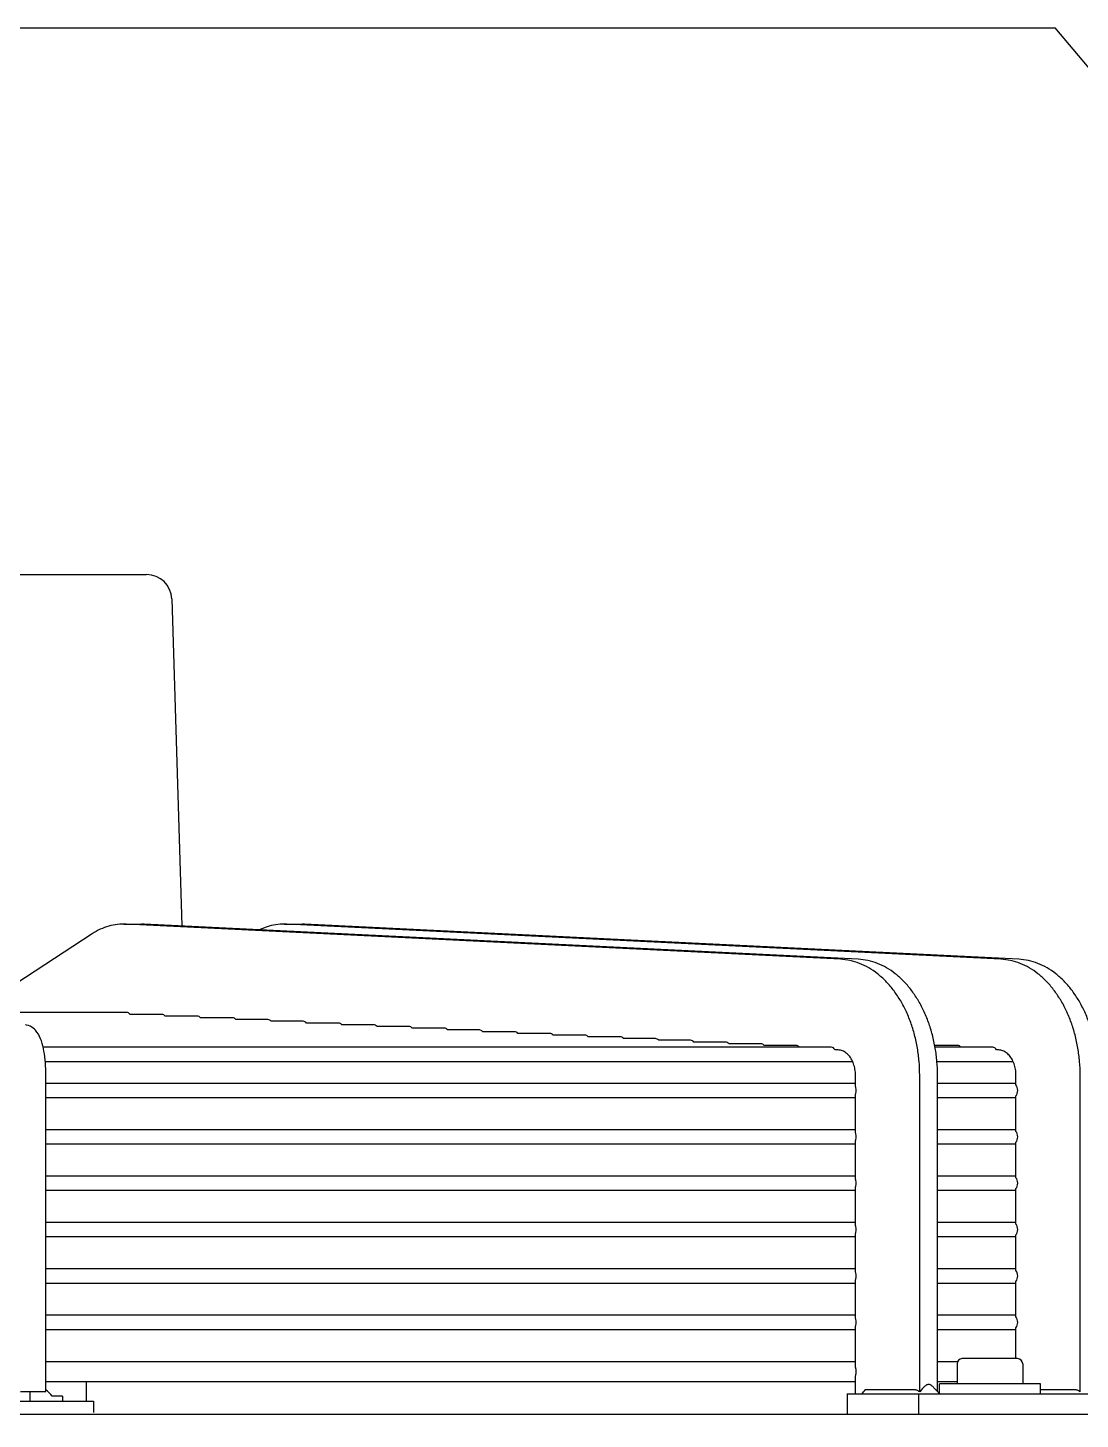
# Model space of a CAD drawing. Header units: millimetres. Extents: x 16200 to 32328, y 19251 to 29476.
# Drawn here: x 16600.42 to 16608.64, y 19603.98 to 19614.85 of the extents above; entities that cross this region are included whole.
import ezdxf

# ---------------------------------------------------------------- set-up
doc = ezdxf.new("R2010")
doc.units = ezdxf.units.MM
doc.header["$LTSCALE"] = 5
doc.layers.add('UNIT', color=6, linetype='Continuous')
doc.styles.add('SUBMITTAL', font='romans.shx', dxfattribs={"width": 0.75})
doc.dimstyles.new('SUBMITTAL', dxfattribs={"dimtxt": 0.09375, "dimasz": 0.09375, "dimexe": 0.03125, "dimexo": 0.0625, "dimgap": 0.0625, "dimtad": 0, "dimdec": 4, "dimzin": 4, "dimdsep": 46, "dimlunit": 4, "dimtxsty": 'SUBMITTAL', "dimcen": 0.09375, "dimclre": 6, "dimadec": 0, "dimazin": 0, "dimtfac": 1, "dimtdec": 0, "dimtofl": 0, "dimtmove": 0, "dimatfit": 3, "dimfxl": 0, "dimfrac": 2, "dimtolj": 1, "dimtzin": 4, "dimarcsym": 0})

msp = doc.modelspace()

# ---------------------------------------------------------------- linework, layer by layer
at = {"layer": 'UNIT'}
for p, q in [((16591.2697, 19610.5774), (16601.349, 19610.5774)), ((16601.5458, 19610.3866), (16601.6237, 19607.8341)), ((16600.9244, 19607.7721), (16599.9874, 19607.1581)), ((16601.1705, 19607.8489), (16601.3097, 19607.8489)), ((16606.7657, 19607.5739), (16601.1908, 19607.8485)), ((16606.9049, 19607.5739), (16601.33, 19607.8485)), ((16602.4233, 19607.8489), (16602.5625, 19607.8489)), ((16608.0184, 19607.5739), (16602.4436, 19607.8485)), ((16608.1576, 19607.5739), (16602.5828, 19607.8485)), ((16601.1936, 19607.1581), (16599.688, 19607.1581)), ((16601.4696, 19607.1434), (16601.2204, 19607.1434)), ((16601.7453, 19607.1299), (16601.4953, 19607.1299)), ((16602.021, 19607.1164), (16601.7711, 19607.1164)), ((16602.2964, 19607.1029), (16602.0467, 19607.1029)), ((16602.5718, 19607.0894), (16602.3221, 19607.0894)), ((16602.847, 19607.0759), (16602.5975, 19607.0759)), ((16603.1222, 19607.0624), (16602.8727, 19607.0624)), ((16603.3973, 19607.0489), (16603.1479, 19607.0489)), ((16603.6723, 19607.0354), (16603.4229, 19607.0354)), ((16603.9472, 19607.0219), (16603.6979, 19607.0219)), ((16604.222, 19607.0084), (16603.9728, 19607.0084)), ((16604.4968, 19606.9949), (16604.2477, 19606.9949)), ((16606.6937, 19606.8869), (16600.5414, 19606.8869)), ((16604.7716, 19606.9814), (16604.5225, 19606.9814)), ((16605.0463, 19606.9679), (16604.7972, 19606.9679)), ((16605.3209, 19606.9544), (16605.0719, 19606.9544)), ((16605.5956, 19606.9409), (16605.3466, 19606.9409)), ((16605.8701, 19606.9274), (16605.6212, 19606.9274)), ((16606.1447, 19606.9139), (16605.8957, 19606.9139)), ((16606.4192, 19606.9004), (16606.1703, 19606.9004)), ((16607.68, 19606.9004), (16607.5017, 19606.9004)), ((16607.9543, 19606.8869), (16607.5042, 19606.8869)), ((16600.5583, 19606.7767), (16606.86, 19606.7767)), ((16606.7482, 19606.8657), (16606.7238, 19606.8669)), ((16607.5185, 19606.7767), (16608.1127, 19606.7767)), ((16608.001, 19606.8657), (16607.9847, 19606.8665)), ((16600.5632, 19604.1995), (16600.5632, 19606.6689)), ((16606.8827, 19606.5797), (16606.8827, 19606.6689)), ((16607.3838, 19604.1961), (16607.3838, 19606.6689)), ((16607.523, 19604.1995), (16607.523, 19606.6689)), ((16608.1355, 19606.5921), (16608.1355, 19606.6689)), ((16608.6366, 19604.1961), (16608.6366, 19606.6689)), ((16606.8827, 19606.605), (16600.5632, 19606.605)), ((16600.8404, 19606.6064), (16600.8404, 19606.605)), ((16601.5901, 19606.6064), (16601.588, 19606.605)), ((16601.7293, 19606.6064), (16601.7272, 19606.605)), ((16602.8087, 19606.6064), (16602.8058, 19606.605)), ((16608.1355, 19606.605), (16607.523, 19606.605)), ((16600.5632, 19606.4948), (16606.8827, 19606.4948)), ((16606.8827, 19606.2175), (16606.8827, 19606.5201)), ((16607.523, 19606.4948), (16608.1355, 19606.4948)), ((16608.1355, 19606.2299), (16608.1355, 19606.5077)), ((16606.8827, 19606.2428), (16600.5632, 19606.2428)), ((16608.1355, 19606.2428), (16607.523, 19606.2428)), ((16600.5632, 19606.1326), (16606.8827, 19606.1326)), ((16606.8827, 19605.8553), (16606.8827, 19606.1579)), ((16607.523, 19606.1326), (16608.1355, 19606.1326)), ((16608.1355, 19605.8677), (16608.1355, 19606.1455)), ((16606.8827, 19605.8806), (16600.5632, 19605.8806)), ((16606.8827, 19605.4931), (16606.8827, 19605.7957)), ((16608.1355, 19605.8806), (16607.523, 19605.8806)), ((16600.5632, 19605.7704), (16606.8827, 19605.7704)), ((16607.523, 19605.7704), (16608.1355, 19605.7704)), ((16608.1355, 19605.5055), (16608.1355, 19605.7832)), ((16606.8827, 19605.5184), (16600.5632, 19605.5184)), ((16608.1355, 19605.5184), (16607.523, 19605.5184)), ((16600.5632, 19605.4081), (16606.8827, 19605.4081)), ((16606.8827, 19605.1309), (16606.8827, 19605.4334)), ((16607.523, 19605.4081), (16608.1355, 19605.4081)), ((16608.1355, 19605.1433), (16608.1355, 19605.421)), ((16606.8827, 19605.1562), (16600.5632, 19605.1562)), ((16608.1355, 19605.1562), (16607.523, 19605.1562)), ((16600.5632, 19605.0459), (16606.8827, 19605.0459)), ((16606.8827, 19604.7687), (16606.8827, 19605.0712)), ((16607.523, 19605.0459), (16608.1355, 19605.0459)), ((16608.1355, 19604.7811), (16608.1355, 19605.0588)), ((16606.8827, 19604.794), (16600.5632, 19604.794)), ((16606.8827, 19604.3906), (16606.8827, 19604.709)), ((16608.1355, 19604.794), (16607.523, 19604.794)), ((16600.5632, 19604.6837), (16606.8827, 19604.6837)), ((16607.523, 19604.6837), (16608.1355, 19604.6837)), ((16608.1355, 19604.4554), (16608.1355, 19604.6966)), ((16606.8827, 19604.4318), (16600.5632, 19604.4318)), ((16607.6795, 19604.4318), (16607.523, 19604.4318)), ((16607.6762, 19604.416), (16607.6762, 19604.2585)), ((16608.1486, 19604.4554), (16607.7155, 19604.4554)), ((16608.188, 19604.416), (16608.188, 19604.2585)), ((16600.5632, 19604.2782), (16606.8827, 19604.2782)), ((16600.8797, 19604.1227), (16600.8797, 19604.2782)), ((16606.8827, 19604.1798), (16606.8827, 19604.3194)), ((16607.523, 19604.2782), (16607.6762, 19604.2782)), ((16600.3663, 19604.1995), (16600.5632, 19604.1995)), ((16600.4404, 19604.1227), (16600.4404, 19604.1995)), ((16606.8185, 19604.1798), (16609.0456, 19604.1798)), ((16606.8185, 19604.1798), (16606.8185, 19604.0223)), ((16607.3421, 19604.2126), (16606.9577, 19604.2126)), ((16607.3753, 19604.1798), (16607.3753, 19604.0223)), ((16608.3258, 19604.2585), (16607.5384, 19604.2585)), ((16607.5384, 19604.1842), (16607.5384, 19604.2585)), ((16608.3258, 19604.1798), (16608.3258, 19604.2585)), ((16608.5948, 19604.2126), (16608.3258, 19604.2126)), ((16591.6834, 19604.1227), (16600.9353, 19604.1227)), ((16600.6917, 19604.1621), (16600.6129, 19604.1621)), ((16600.6917, 19604.1621), (16600.6917, 19604.1227)), ((16600.9353, 19604.1227), (16600.9353, 19604.0361)), ((16579.4393, 19604.0223), (16613.1794, 19604.0223))]:
    msp.add_line(p, q, dxfattribs=at)
for centre, radius, start, end in [((16601.349, 19610.3806), 0.1969, 1.74849, 90), ((16601.696, 19606.6132), 0.0787, 353.99009, 355.0051), ((16602.4834, 19606.6132), 0.0787, 184.9949, 186.00991), ((16607.7155, 19604.416), 0.0394, 90, 180), ((16608.1486, 19604.416), 0.0394, 0, 90), ((16600.4259, 19604.027), 0.2307, 35.84734, 53.50274)]:
    msp.add_arc(centre, radius, start, end, dxfattribs=at)
for centre, major_axis, ratio, start_param, end_param in [((16601.1936, 19607.103), (0, -0.0551), 0.71258, 2.3922752, 3.1416779), ((16601.4696, 19607.0882), (0, -0.0551), 0.712077, 2.4267654, 3.1416684), ((16601.7453, 19607.0747), (0, -0.0551), 0.7116416, 2.4267545, 3.1416584), ((16602.021, 19607.0612), (0, -0.0551), 0.7112612, 2.4267455, 3.1416501), ((16602.2964, 19607.0477), (0, -0.0551), 0.7109269, 2.4267379, 3.1416431), ((16602.5718, 19607.0343), (0, -0.0551), 0.7106314, 2.4267316, 3.1416373), ((16602.847, 19607.0208), (0, -0.0551), 0.710369, 2.4267261, 3.1416323), ((16603.1222, 19607.0073), (0, -0.0551), 0.7101349, 2.4267215, 3.141628), ((16603.3973, 19606.9938), (0, -0.0551), 0.7099252, 2.4267175, 3.1416243), ((16603.6723, 19606.9803), (0, -0.0551), 0.7097366, 2.426714, 3.1416211), ((16603.9472, 19606.9668), (0, -0.0551), 0.7095663, 2.426711, 3.1416184), ((16604.222, 19606.9533), (0, -0.0551), 0.7094121, 2.4267084, 3.1416159), ((16604.4968, 19606.9398), (0, -0.0551), 0.7092719, 2.4267061, 3.1416138), ((16604.7716, 19606.9263), (0, -0.0551), 0.7091442, 2.426704, 3.1416119), ((16605.0463, 19606.9128), (0, -0.0551), 0.7090275, 2.4267022, 3.1416103), ((16605.3209, 19606.8993), (0, -0.0551), 0.7089205, 2.4267006, 3.1416088), ((16605.5956, 19606.8858), (0, -0.0551), 0.7088222, 2.4266992, 3.1416075), ((16605.8701, 19606.8723), (0, -0.0551), 0.7087318, 2.4266979, 3.1416063), ((16606.1447, 19606.8588), (0, -0.0551), 0.7086482, 2.4266968, 3.1416053), ((16606.4192, 19606.8453), (0, -0.0551), 0.708571, 2.4266957, 3.1416043), ((16606.6937, 19606.8318), (0, -0.0551), 0.7084995, 2.259884, 3.1416035), ((16607.68, 19606.8453), (0, -0.0551), 0.7080429, 2.4266911, 3.1416001), ((16607.9543, 19606.8318), (0, -0.0551), 0.7079972, 2.2505647, 3.1415995), ((16602.715, 19606.6705), (-0.0428, 0.0886), 0.2345697, 2.2595874, 2.2822309), ((16608.1104, 19606.5499), (0, -0.0551), 0.7079678, 1.5708033, 2.4433758), ((16608.1104, 19606.5499), (0, -0.0551), 0.7079678, 0.6982169, 1.5707894), ((16608.1104, 19606.1877), (0, -0.0551), 0.7079678, 1.5708033, 2.4433758), ((16608.1104, 19606.1877), (0, -0.0551), 0.7079678, 0.6982169, 1.5707894), ((16608.1104, 19605.8255), (0, -0.0551), 0.7079678, 1.5708033, 2.4433758), ((16608.1104, 19605.8255), (0, -0.0551), 0.7079678, 0.6982169, 1.5707894), ((16608.1104, 19605.4633), (0, -0.0551), 0.7079678, 1.5708033, 2.4433758), ((16608.1104, 19605.4633), (0, -0.0551), 0.7079678, 0.6982169, 1.5707894), ((16608.1104, 19605.1011), (0, -0.0551), 0.7079678, 1.5708033, 2.4433758), ((16608.1104, 19605.1011), (0, -0.0551), 0.7079678, 0.6982169, 1.5707894), ((16608.1104, 19604.7389), (0, -0.0551), 0.7079678, 1.5708033, 2.4433758), ((16608.1104, 19604.7389), (0, -0.0551), 0.7079678, 0.6982169, 1.5707894), ((16605.9617, 19605.5884), (0, -1.969), 0.7071068, 0.7736158, 0.7971806)]:
    msp.add_ellipse(centre, major_axis=major_axis, ratio=ratio, start_param=start_param, end_param=end_param, dxfattribs=at)
for points, knots in [([(16601.1908, 19607.8484), (16601.168, 19607.8496), (16601.145, 19607.8488), (16601.1221, 19607.8461), (16601.0993, 19607.8435), (16601.0767, 19607.8389), (16601.0543, 19607.8325), (16601.0319, 19607.8261), (16601.0098, 19607.8178), (16600.988, 19607.8077), (16600.9663, 19607.7976), (16600.945, 19607.7858), (16600.9243, 19607.7722)], [0, 0, 0, 0, 0.2503763, 0.2503763, 0.2503763, 0.5005641, 0.5005641, 0.5005641, 0.7507518, 0.7507518, 0.7507518, 1, 1, 1, 1]), ([(16602.4436, 19607.8484), (16602.4207, 19607.8496), (16602.3977, 19607.8488), (16602.3749, 19607.8461), (16602.3521, 19607.8435), (16602.3294, 19607.8389), (16602.307, 19607.8325), (16602.2846, 19607.8261), (16602.2625, 19607.8178), (16602.2407, 19607.8077), (16602.2382, 19607.8065), (16602.2356, 19607.8053), (16602.2331, 19607.8041)], [0, 0, 0, 0, 0.25037629, 0.25037629, 0.25037629, 0.50056405, 0.50056405, 0.50056405, 0.75075182, 0.75075182, 0.75075182, 0.78029111, 0.78029111, 0.78029111, 0.78029111]), ([(16607.3838, 19606.6689), (16607.3838, 19606.7044), (16607.3823, 19606.7403), (16607.3794, 19606.7757), (16607.3764, 19606.8112), (16607.372, 19606.8461), (16607.366, 19606.8808), (16607.3601, 19606.9154), (16607.3527, 19606.9498), (16607.344, 19606.9833), (16607.3352, 19607.0167), (16607.3251, 19607.0493), (16607.3136, 19607.081), (16607.3021, 19607.1128), (16607.2893, 19607.1438), (16607.2752, 19607.1734), (16607.2612, 19607.203), (16607.246, 19607.2313), (16607.2295, 19607.2583), (16607.2131, 19607.2854), (16607.1955, 19607.3112), (16607.1769, 19607.3354), (16607.1583, 19607.3595), (16607.1389, 19607.382), (16607.1184, 19607.4029), (16607.098, 19607.4237), (16607.0765, 19607.443), (16607.0545, 19607.4603), (16607.0325, 19607.4777), (16607.0098, 19607.4931), (16606.9865, 19607.5066), (16606.9631, 19607.5201), (16606.9391, 19607.5318), (16606.9148, 19607.5413), (16606.8905, 19607.5509), (16606.866, 19607.5583), (16606.8411, 19607.5638), (16606.8161, 19607.5692), (16606.7908, 19607.5726), (16606.7657, 19607.5738)], [0, 0, 0, 0, 0.076921, 0.076921, 0.076921, 0.1538421, 0.1538421, 0.1538421, 0.2307631, 0.2307631, 0.2307631, 0.3076842, 0.3076842, 0.3076842, 0.3846052, 0.3846052, 0.3846052, 0.4615263, 0.4615263, 0.4615263, 0.5384473, 0.5384473, 0.5384473, 0.6153684, 0.6153684, 0.6153684, 0.6922894, 0.6922894, 0.6922894, 0.7692105, 0.7692105, 0.7692105, 0.8461315, 0.8461315, 0.8461315, 0.9230526, 0.9230526, 0.9230526, 1, 1, 1, 1]), ([(16607.523, 19606.6689), (16607.523, 19606.7044), (16607.5215, 19606.7403), (16607.5185, 19606.7757), (16607.5156, 19606.8112), (16607.5112, 19606.8461), (16607.5052, 19606.8808), (16607.4993, 19606.9154), (16607.4919, 19606.9498), (16607.4832, 19606.9833), (16607.4744, 19607.0167), (16607.4643, 19607.0493), (16607.4528, 19607.081), (16607.4413, 19607.1128), (16607.4284, 19607.1438), (16607.4144, 19607.1734), (16607.4004, 19607.203), (16607.3852, 19607.2313), (16607.3687, 19607.2583), (16607.3523, 19607.2854), (16607.3346, 19607.3112), (16607.3161, 19607.3354), (16607.2975, 19607.3595), (16607.2781, 19607.382), (16607.2576, 19607.4029), (16607.2372, 19607.4237), (16607.2157, 19607.443), (16607.1937, 19607.4603), (16607.1717, 19607.4777), (16607.149, 19607.4931), (16607.1257, 19607.5066), (16607.1023, 19607.5201), (16607.0783, 19607.5318), (16607.054, 19607.5413), (16607.0297, 19607.5509), (16607.0052, 19607.5583), (16606.9803, 19607.5638), (16606.9553, 19607.5692), (16606.93, 19607.5726), (16606.9049, 19607.5738)], [0, 0, 0, 0, 0.076921, 0.076921, 0.076921, 0.1538421, 0.1538421, 0.1538421, 0.2307631, 0.2307631, 0.2307631, 0.3076842, 0.3076842, 0.3076842, 0.3846052, 0.3846052, 0.3846052, 0.4615263, 0.4615263, 0.4615263, 0.5384473, 0.5384473, 0.5384473, 0.6153684, 0.6153684, 0.6153684, 0.6922894, 0.6922894, 0.6922894, 0.7692105, 0.7692105, 0.7692105, 0.8461315, 0.8461315, 0.8461315, 0.9230526, 0.9230526, 0.9230526, 1, 1, 1, 1]), ([(16608.6366, 19606.6689), (16608.6366, 19606.7044), (16608.6351, 19606.7403), (16608.6321, 19606.7757), (16608.6291, 19606.8112), (16608.6247, 19606.8461), (16608.6188, 19606.8808), (16608.6129, 19606.9154), (16608.6055, 19606.9498), (16608.5967, 19606.9833), (16608.588, 19607.0167), (16608.5779, 19607.0493), (16608.5664, 19607.081), (16608.5549, 19607.1128), (16608.542, 19607.1438), (16608.528, 19607.1734), (16608.5139, 19607.203), (16608.4987, 19607.2313), (16608.4823, 19607.2583), (16608.4659, 19607.2854), (16608.4482, 19607.3112), (16608.4296, 19607.3354), (16608.4111, 19607.3595), (16608.3916, 19607.382), (16608.3712, 19607.4029), (16608.3507, 19607.4237), (16608.3293, 19607.443), (16608.3072, 19607.4603), (16608.2852, 19607.4777), (16608.2626, 19607.4931), (16608.2392, 19607.5066), (16608.2159, 19607.5201), (16608.1919, 19607.5318), (16608.1676, 19607.5413), (16608.1433, 19607.5509), (16608.1187, 19607.5583), (16608.0938, 19607.5638), (16608.0689, 19607.5692), (16608.0435, 19607.5726), (16608.0184, 19607.5738)], [0, 0, 0, 0, 0.076921, 0.076921, 0.076921, 0.1538421, 0.1538421, 0.1538421, 0.2307631, 0.2307631, 0.2307631, 0.3076842, 0.3076842, 0.3076842, 0.3846052, 0.3846052, 0.3846052, 0.4615263, 0.4615263, 0.4615263, 0.5384473, 0.5384473, 0.5384473, 0.6153684, 0.6153684, 0.6153684, 0.6922894, 0.6922894, 0.6922894, 0.7692105, 0.7692105, 0.7692105, 0.8461315, 0.8461315, 0.8461315, 0.9230526, 0.9230526, 0.9230526, 1, 1, 1, 1]), ([(16608.7758, 19606.6689), (16608.7758, 19606.7044), (16608.7743, 19606.7403), (16608.7713, 19606.7757), (16608.7683, 19606.8112), (16608.7639, 19606.8461), (16608.758, 19606.8808), (16608.7521, 19606.9154), (16608.7447, 19606.9498), (16608.7359, 19606.9833), (16608.7272, 19607.0167), (16608.7171, 19607.0493), (16608.7056, 19607.081), (16608.6941, 19607.1128), (16608.6812, 19607.1438), (16608.6672, 19607.1734), (16608.6531, 19607.203), (16608.6379, 19607.2313), (16608.6215, 19607.2583), (16608.6051, 19607.2854), (16608.5874, 19607.3112), (16608.5688, 19607.3354), (16608.5503, 19607.3595), (16608.5308, 19607.382), (16608.5104, 19607.4029), (16608.4899, 19607.4237), (16608.4685, 19607.443), (16608.4464, 19607.4603), (16608.4244, 19607.4777), (16608.4018, 19607.4931), (16608.3784, 19607.5066), (16608.3551, 19607.5201), (16608.331, 19607.5318), (16608.3068, 19607.5413), (16608.2825, 19607.5509), (16608.2579, 19607.5583), (16608.233, 19607.5638), (16608.2081, 19607.5692), (16608.1827, 19607.5726), (16608.1576, 19607.5738)], [0, 0, 0, 0, 0.076921, 0.076921, 0.076921, 0.1538421, 0.1538421, 0.1538421, 0.2307631, 0.2307631, 0.2307631, 0.3076842, 0.3076842, 0.3076842, 0.3846052, 0.3846052, 0.3846052, 0.4615263, 0.4615263, 0.4615263, 0.5384473, 0.5384473, 0.5384473, 0.6153684, 0.6153684, 0.6153684, 0.6922894, 0.6922894, 0.6922894, 0.7692105, 0.7692105, 0.7692105, 0.8461315, 0.8461315, 0.8461315, 0.9230526, 0.9230526, 0.9230526, 1, 1, 1, 1]), ([(16600.5632, 19606.6689), (16600.5632, 19606.7017), (16600.5619, 19606.7345), (16600.5567, 19606.7979), (16600.5528, 19606.8283), (16600.5424, 19606.8852), (16600.536, 19606.9115), (16600.5194, 19606.9601), (16600.5099, 19606.9825), (16600.4861, 19607.0152), (16600.477, 19607.0257), (16600.4509, 19607.0462), (16600.4327, 19607.0562), (16600.4085, 19607.0608), (16600.4063, 19607.0612), (16600.4041, 19607.0615)], [1.5707963, 1.5707963, 1.5707963, 1.5707963, 1.8779743, 1.8779743, 2.1851522, 2.1851522, 2.4923302, 2.4923302, 2.7995081, 2.7995081, 2.9409737, 2.9409737, 3.0918576, 3.0918576, 3.1066861, 3.1066861, 3.1066861, 3.1066861]), ([(16606.8827, 19606.6689), (16606.8827, 19606.6766), (16606.8824, 19606.6844), (16606.8818, 19606.692), (16606.8811, 19606.6997), (16606.8801, 19606.7074), (16606.8789, 19606.7149), (16606.8776, 19606.7224), (16606.876, 19606.7299), (16606.8741, 19606.7371), (16606.8722, 19606.7444), (16606.87, 19606.7515), (16606.8675, 19606.7584), (16606.865, 19606.7653), (16606.8622, 19606.772), (16606.8591, 19606.7784), (16606.8561, 19606.7849), (16606.8528, 19606.7911), (16606.8492, 19606.797), (16606.8456, 19606.8028), (16606.8418, 19606.8084), (16606.8378, 19606.8137), (16606.8337, 19606.8189), (16606.8295, 19606.8238), (16606.825, 19606.8284), (16606.8206, 19606.8329), (16606.8159, 19606.8371), (16606.8111, 19606.8409), (16606.8063, 19606.8446), (16606.8014, 19606.848), (16606.7963, 19606.851), (16606.7912, 19606.8539), (16606.786, 19606.8564), (16606.7807, 19606.8585), (16606.7754, 19606.8606), (16606.77, 19606.8622), (16606.7646, 19606.8634), (16606.7592, 19606.8646), (16606.7537, 19606.8653), (16606.7482, 19606.8656)], [0, 0, 0, 0, 0.076921, 0.076921, 0.076921, 0.153842, 0.153842, 0.153842, 0.230763, 0.230763, 0.230763, 0.307684, 0.307684, 0.307684, 0.384605, 0.384605, 0.384605, 0.461526, 0.461526, 0.461526, 0.538447, 0.538447, 0.538447, 0.615368, 0.615368, 0.615368, 0.692289, 0.692289, 0.692289, 0.7692101, 0.7692101, 0.7692101, 0.8461311, 0.8461311, 0.8461311, 0.9230521, 0.9230521, 0.9230521, 1, 1, 1, 1]), ([(16608.1355, 19606.6689), (16608.1355, 19606.6766), (16608.1352, 19606.6844), (16608.1345, 19606.692), (16608.1339, 19606.6997), (16608.1329, 19606.7074), (16608.1316, 19606.7149), (16608.1303, 19606.7224), (16608.1287, 19606.7299), (16608.1268, 19606.7371), (16608.1249, 19606.7444), (16608.1227, 19606.7515), (16608.1202, 19606.7584), (16608.1177, 19606.7653), (16608.115, 19606.772), (16608.1119, 19606.7784), (16608.1088, 19606.7849), (16608.1055, 19606.7911), (16608.1019, 19606.797), (16608.0984, 19606.8028), (16608.0946, 19606.8084), (16608.0905, 19606.8137), (16608.0865, 19606.8189), (16608.0822, 19606.8238), (16608.0778, 19606.8284), (16608.0733, 19606.8329), (16608.0687, 19606.8371), (16608.0639, 19606.8409), (16608.0591, 19606.8446), (16608.0541, 19606.848), (16608.049, 19606.851), (16608.044, 19606.8539), (16608.0388, 19606.8564), (16608.0335, 19606.8585), (16608.0282, 19606.8606), (16608.0228, 19606.8622), (16608.0174, 19606.8634), (16608.0119, 19606.8646), (16608.0065, 19606.8653), (16608.001, 19606.8656)], [0, 0, 0, 0, 0.076921, 0.076921, 0.076921, 0.153842, 0.153842, 0.153842, 0.230763, 0.230763, 0.230763, 0.307684, 0.307684, 0.307684, 0.384605, 0.384605, 0.384605, 0.461526, 0.461526, 0.461526, 0.538447, 0.538447, 0.538447, 0.615368, 0.615368, 0.615368, 0.692289, 0.692289, 0.692289, 0.7692101, 0.7692101, 0.7692101, 0.8461311, 0.8461311, 0.8461311, 0.9230521, 0.9230521, 0.9230521, 1, 1, 1, 1]), ([(16606.8889, 19606.5499), (16606.8889, 19606.5567), (16606.8878, 19606.5647), (16606.8851, 19606.5738), (16606.884, 19606.5768), (16606.8827, 19606.5797)], [-0.830133896, -0.830133896, -0.830133896, -0.830133896, -0.778331745, -0.778331745, -0.754611842, -0.754611842, -0.754611842, -0.754611842]), ([(16606.8827, 19606.5201), (16606.884, 19606.5229), (16606.8851, 19606.5259), (16606.8878, 19606.5351), (16606.8889, 19606.5431), (16606.8889, 19606.5499)], [-0.075522054, -0.075522054, -0.075522054, -0.075522054, -0.051802151, -0.051802151, 0, 0, 0, 0]), ([(16606.8889, 19606.1877), (16606.8889, 19606.1945), (16606.8878, 19606.2025), (16606.8851, 19606.2116), (16606.884, 19606.2146), (16606.8827, 19606.2175)], [-0.830133896, -0.830133896, -0.830133896, -0.830133896, -0.778331745, -0.778331745, -0.754611842, -0.754611842, -0.754611842, -0.754611842]), ([(16606.8827, 19606.1579), (16606.884, 19606.1607), (16606.8851, 19606.1637), (16606.8878, 19606.1729), (16606.8889, 19606.1809), (16606.8889, 19606.1877)], [-0.075522054, -0.075522054, -0.075522054, -0.075522054, -0.051802151, -0.051802151, 0, 0, 0, 0]), ([(16606.8889, 19605.8255), (16606.8889, 19605.8323), (16606.8878, 19605.8403), (16606.8851, 19605.8494), (16606.884, 19605.8524), (16606.8827, 19605.8553)], [0, 0, 0, 0, 0.051802151, 0.051802151, 0.075522054, 0.075522054, 0.075522054, 0.075522054]), ([(16606.8827, 19605.7957), (16606.884, 19605.7985), (16606.8851, 19605.8015), (16606.8878, 19605.8107), (16606.8889, 19605.8187), (16606.8889, 19605.8255)], [0.754611842, 0.754611842, 0.754611842, 0.754611842, 0.778331745, 0.778331745, 0.830133896, 0.830133896, 0.830133896, 0.830133896]), ([(16606.8889, 19605.4633), (16606.8889, 19605.4701), (16606.8878, 19605.4781), (16606.8851, 19605.4872), (16606.884, 19605.4902), (16606.8827, 19605.4931)], [0, 0, 0, 0, 0.051802151, 0.051802151, 0.075522054, 0.075522054, 0.075522054, 0.075522054]), ([(16606.8827, 19605.4334), (16606.884, 19605.4363), (16606.8851, 19605.4393), (16606.8878, 19605.4485), (16606.8889, 19605.4565), (16606.8889, 19605.4633)], [0.754611843, 0.754611843, 0.754611843, 0.754611843, 0.778331746, 0.778331746, 0.830133897, 0.830133897, 0.830133897, 0.830133897]), ([(16606.8889, 19605.1011), (16606.8889, 19605.1079), (16606.8878, 19605.1159), (16606.8851, 19605.125), (16606.884, 19605.128), (16606.8827, 19605.1309)], [0, 0, 0, 0, 0.051802151, 0.051802151, 0.075522054, 0.075522054, 0.075522054, 0.075522054]), ([(16606.8827, 19605.0712), (16606.884, 19605.0741), (16606.8851, 19605.0771), (16606.8878, 19605.0863), (16606.8889, 19605.0943), (16606.8889, 19605.1011)], [0.754610412, 0.754610412, 0.754610412, 0.754610412, 0.77830675, 0.77830675, 0.830133897, 0.830133897, 0.830133897, 0.830133897]), ([(16606.8889, 19604.7389), (16606.8889, 19604.7457), (16606.8878, 19604.7537), (16606.8851, 19604.7628), (16606.884, 19604.7658), (16606.8827, 19604.7687)], [0, 0, 0, 0, 0.051802151, 0.051802151, 0.075522054, 0.075522054, 0.075522054, 0.075522054]), ([(16606.8827, 19604.709), (16606.884, 19604.7119), (16606.8851, 19604.7149), (16606.8878, 19604.7241), (16606.8889, 19604.7321), (16606.8889, 19604.7389)], [-0.075522054, -0.075522054, -0.075522054, -0.075522054, -0.051802151, -0.051802151, 0, 0, 0, 0]), ([(16606.8889, 19604.355), (16606.8889, 19604.3645), (16606.8874, 19604.3756), (16606.8842, 19604.3864), (16606.8835, 19604.3885), (16606.8827, 19604.3906)], [-1.156260963, -1.156260963, -1.156260963, -1.156260963, -1.084108004, -1.084108004, -1.067161101, -1.067161101, -1.067161101, -1.067161101]), ([(16606.8827, 19604.3194), (16606.8835, 19604.3215), (16606.8842, 19604.3236), (16606.8874, 19604.3344), (16606.8889, 19604.3455), (16606.8889, 19604.355)], [1.067161101, 1.067161101, 1.067161101, 1.067161101, 1.084108004, 1.084108004, 1.156260963, 1.156260963, 1.156260963, 1.156260963]), ([(16607.3838, 19604.1961), (16607.3769, 19604.2011), (16607.3695, 19604.2056), (16607.3585, 19604.21), (16607.355, 19604.211), (16607.3498, 19604.212), (16607.3481, 19604.2123), (16607.345, 19604.2125), (16607.3435, 19604.2126), (16607.3421, 19604.2126)], [-0.15736197, -0.15736197, -0.15736197, -0.15736197, -0.07242537, -0.07242537, -0.03362782, -0.03362782, -0.01579049, -0.01579049, 0, 0, 0, 0]), ([(16607.4952, 19604.228), (16607.492, 19604.2314), (16607.4889, 19604.2345), (16607.48, 19604.2427), (16607.4743, 19604.247), (16607.4659, 19604.2514), (16607.463, 19604.2526), (16607.4578, 19604.2538), (16607.4556, 19604.2541), (16607.4512, 19604.2541), (16607.449, 19604.2538), (16607.4438, 19604.2526), (16607.4409, 19604.2514), (16607.4326, 19604.247), (16607.4269, 19604.2427), (16607.4104, 19604.2275), (16607.3984, 19604.2137), (16607.3838, 19604.1961)], [-0.70512845, -0.70512845, -0.70512845, -0.70512845, -0.64697279, -0.64697279, -0.53019487, -0.53019487, -0.47055032, -0.47055032, -0.42676959, -0.42676959, -0.38298885, -0.38298885, -0.32334424, -0.32334424, -0.20656606, -0.20656606, -0.00000111, -0.00000111, -0.00000111, -0.00000111]), ([(16608.6366, 19604.1961), (16608.6296, 19604.2011), (16608.6223, 19604.2056), (16608.6112, 19604.21), (16608.6077, 19604.211), (16608.6025, 19604.212), (16608.6009, 19604.2123), (16608.5978, 19604.2125), (16608.5963, 19604.2126), (16608.5948, 19604.2126)], [-0.15736195, -0.15736195, -0.15736195, -0.15736195, -0.07243039, -0.07243039, -0.03362963, -0.03362963, -0.01579125, -0.01579125, 0, 0, 0, 0])]:
    msp.add_open_spline(points, degree=3, knots=knots, dxfattribs=at)
for points in [[(16601.328, 19607.8485), (16601.3219, 19607.8488), (16601.3158, 19607.8489), (16601.3097, 19607.8489)], [(16602.5808, 19607.8485), (16602.5747, 19607.8488), (16602.5686, 19607.8489), (16602.5625, 19607.8489)], [(16607.4952, 19604.228), (16607.5108, 19604.2117), (16607.5267, 19604.1956), (16607.5429, 19604.1798)]]:
    msp.add_open_spline(points, degree=3, dxfattribs=at)

# ---------------------------------------------------------------- leaders
for points in [[(16525.2386, 19600.7667), (16531.9711, 19614.846), (16608.4416, 19614.846)], [(16620.1793, 19600.8419), (16608.4416, 19614.846)]]:
    msp.add_leader(points, dimstyle='SUBMITTAL', override={"dimscale": 36, "dimarcsym": 1}, dxfattribs=at)

doc.saveas('drawing.dxf')
